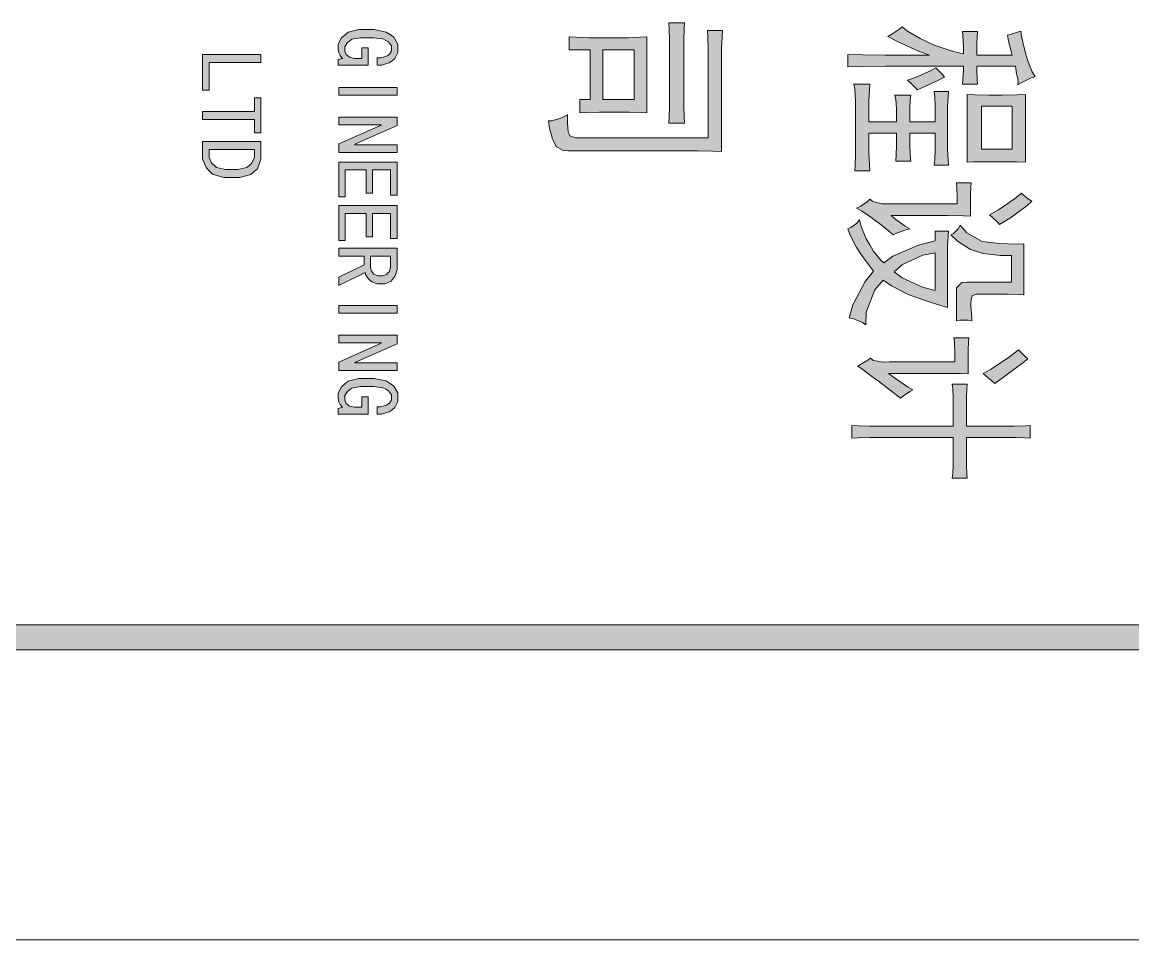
# Model space of a CAD drawing. Header units: millimetres. Extents: x 117 to 78452272, y 10 to 169749766.
# Drawn here: x 78443465 to 78447869, y 169648478 to 169652118 of the extents above; entities that cross this region are included whole.
import ezdxf

# ---------------------------------------------------------------- set-up
doc = ezdxf.new("R2010")
doc.units = ezdxf.units.MM

msp = doc.modelspace()

# ---------------------------------------------------------------- hatches: boundary and pattern name
h = msp.add_hatch(color=0)
h.dxf.hatch_style = 2
h.paths.add_polyline_path([(78446088.852, 169651801.231), (78446088.852, 169651785.718), (78446090.145, 169651743.488), (78446091.869, 169651717.202), (78446029.386, 169651717.202), (78446031.109, 169651742.195), (78446032.402, 169651783.132), (78446032.402, 169651798.645), (78446032.402, 169652021.861), (78446032.402, 169652044.699), (78446031.109, 169652091.669), (78446029.386, 169652115.37), (78446091.869, 169652115.37), (78446090.145, 169652091.669), (78446088.852, 169652044.699), (78446088.852, 169652021.861)])
h = msp.add_hatch(color=0)
h.dxf.hatch_style = 2
h.paths.add_polyline_path([(78447424.697, 169652082.62), (78447427.713, 169652062.367), (78447438.055, 169652016.259), (78447444.95, 169651990.404), (78447452.275, 169651964.549), (78447469.943, 169651920.595), (78447481.147, 169651902.927), (78447460.463, 169651894.309), (78447426.42, 169651877.503), (78447412.2, 169651869.316), (78447413.924, 169651877.503), (78447413.062, 169651894.74), (78447410.907, 169651903.789), (78447408.322, 169651912.838), (78447404.443, 169651932.661), (78447403.151, 169651943.434), (78447250.175, 169651943.434), (78447250.175, 169651926.628), (78447251.468, 169651890.862), (78447253.191, 169651871.47), (78447194.156, 169651871.47), (78447195.448, 169651890.862), (78447197.172, 169651926.628), (78447197.172, 169651943.434), (78446922.678, 169651943.434), (78446888.204, 169651943.434), (78446796.419, 169651942.141), (78446738.676, 169651941.279), (78446738.676, 169651989.111), (78446796.419, 169651987.818), (78446886.481, 169651986.525), (78446919.23, 169651986.525), (78447062.726, 169651986.525), (78447019.203, 169652003.331), (78446936.467, 169652040.821), (78446897.684, 169652061.074), (78446913.198, 169652069.693), (78446941.207, 169652088.653), (78446953.704, 169652099.426), (78446975.681, 169652082.62), (78447025.667, 169652052.887), (78447053.677, 169652039.528), (78447081.686, 169652026.17), (78447153.219, 169652002.469), (78447197.172, 169651991.696), (78447197.172, 169652021.43), (78447195.448, 169652065.814), (78447194.156, 169652080.465), (78447253.191, 169652080.465), (78447251.468, 169652059.781), (78447250.175, 169652030.048), (78447250.175, 169652020.137), (78447250.175, 169651986.525), (78447390.654, 169651986.525), (78447385.914, 169652002.469), (78447376.434, 169652042.114), (78447371.694, 169652065.814), (78447385.914, 169652069.693), (78447412.2, 169652077.88)])
h = msp.add_hatch(color=0)
h.dxf.hatch_style = 2
h.paths.add_polyline_path([(78444718.104, 169651946.881), (78444718.104, 169651970.151), (78444737.064, 169651974.029), (78444733.186, 169651976.614), (78444726.291, 169651985.233), (78444723.706, 169651990.835), (78444721.12, 169651996.867), (78444718.104, 169652009.364), (78444718.104, 169652015.828), (78444718.104, 169652030.048), (78444731.462, 169652055.472), (78444744.39, 169652066.676), (78444757.748, 169652077.88), (78444799.978, 169652089.084), (78444828.85, 169652089.084), (78444860.737, 169652089.084), (78444908.138, 169652078.742), (78444923.651, 169652068.831), (78444939.165, 169652058.489), (78444954.678, 169652030.91), (78444954.678, 169652013.242), (78444954.678, 169651997.729), (78444943.474, 169651973.167), (78444931.839, 169651964.549), (78444920.204, 169651955.93), (78444890.471, 169651946.881), (78444872.372, 169651946.881), (78444872.372, 169651976.614), (78444886.593, 169651976.614), (78444907.708, 169651981.354), (78444915.033, 169651986.094), (78444921.928, 169651990.835), (78444929.253, 169652004.624), (78444929.253, 169652013.242), (78444929.253, 169652024.015), (78444918.05, 169652040.39), (78444906.846, 169652045.561), (78444895.642, 169652051.163), (78444858.152, 169652056.334), (78444831.866, 169652056.334), (78444806.873, 169652056.334), (78444772.399, 169652049.87), (78444762.919, 169652042.976), (78444753.439, 169652036.081), (78444743.959, 169652020.568), (78444743.959, 169652011.949), (78444743.959, 169652002.9), (78444750.423, 169651989.111), (78444756.886, 169651984.371), (78444763.35, 169651979.2), (78444783.172, 169651974.029), (78444796.531, 169651974.029), (78444811.613, 169651974.029), (78444811.613, 169652015.828), (78444837.037, 169652015.828), (78444837.037, 169651946.881)])
h = msp.add_hatch(color=0)
h.dxf.hatch_style = 2
h.paths.add_polyline_path([(78446238.381, 169651604.302), (78446203.907, 169651605.594), (78446143.148, 169651606.887), (78446116.862, 169651606.887), (78445629.925, 169651606.887), (78445609.672, 169651608.18), (78445582.524, 169651624.124), (78445575.63, 169651639.206), (78445568.304, 169651654.288), (78445556.669, 169651697.811), (78445551.929, 169651726.682), (78445566.15, 169651726.682), (78445603.639, 169651738.748), (78445626.909, 169651750.814), (78445626.909, 169651719.357), (78445629.925, 169651681.005), (78445633.373, 169651674.11), (78445636.389, 169651666.785), (78445659.659, 169651659.459), (78445679.912, 169651659.459), (78446185.378, 169651659.459), (78446185.378, 169651990.835), (78446185.378, 169652012.38), (78446183.654, 169652058.919), (78446182.361, 169652084.344), (78446241.397, 169652084.344), (78446240.104, 169652058.919), (78446238.381, 169652013.673), (78446238.381, 169651992.989)])
h = msp.add_hatch(color=0)
h.paths.add_polyline_path([(78445941.91, 169651758.139), (78445920.364, 169651759.001), (78445873.394, 169651760.294), (78445848.4, 169651760.294), (78445779.884, 169651760.294), (78445754.891, 169651760.294), (78445703.612, 169651759.001), (78445676.895, 169651758.139), (78445676.895, 169651810.711), (78445717.402, 169651810.711), (78445717.402, 169652007.64), (78445633.373, 169652007.64), (78445633.373, 169652060.212), (78445661.382, 169652058.058), (78445711.369, 169652055.472), (78445732.915, 169652055.472), (78445848.4, 169652055.472), (78445868.654, 169652055.472), (78445915.623, 169652058.058), (78445941.91, 169652060.212)])
h.paths.add_polyline_path([(78445767.388, 169651810.711), (78445892.354, 169651810.711), (78445892.354, 169652007.64), (78445767.388, 169652007.64)])
h = msp.add_hatch(color=0)
h.dxf.hatch_style = 2
h.paths.add_polyline_path([(78444180.75, 169651848.632), (78444180.75, 169651989.111), (78444411.722, 169651989.111), (78444411.722, 169651958.085), (78444206.605, 169651958.085), (78444206.605, 169651848.632)])
h = msp.add_hatch(color=0)
h.dxf.hatch_style = 2
h.paths.add_polyline_path([(78447122.192, 169651900.342), (78447098.923, 169651888.276), (78447044.196, 169651863.283), (78447013.17, 169651849.925), (78447006.707, 169651857.25), (78446988.177, 169651876.21), (78446975.681, 169651888.276), (78447009.723, 169651900.342), (78447066.173, 169651924.473), (78447087.719, 169651936.539), (78447095.476, 169651929.213), (78447112.712, 169651911.115)])
h = msp.add_hatch(color=0)
h.dxf.hatch_style = 2
h.paths.add_polyline_path([(78444721.12, 169651827.948), (78444721.12, 169651858.974), (78444952.092, 169651858.974), (78444952.092, 169651827.948)])
h = msp.add_hatch(color=0)
h.dxf.hatch_style = 2
h.paths.add_polyline_path([(78447134.689, 169651631.449), (78447134.689, 169651612.489), (78447136.413, 169651571.552), (78447137.705, 169651550.006), (78447081.686, 169651550.006), (78447083.41, 169651571.552), (78447084.703, 169651612.489), (78447084.703, 169651631.449), (78447084.703, 169651677.127), (78446984.73, 169651677.127), (78446984.73, 169651650.841), (78446984.73, 169651632.742), (78446986.453, 169651590.943), (78446988.177, 169651566.812), (78446928.711, 169651566.812), (78446930.434, 169651590.943), (78446931.727, 169651629.295), (78446931.727, 169651643.515), (78446931.727, 169651677.127), (78446822.705, 169651677.127), (78446822.705, 169651619.384), (78446822.705, 169651597.838), (78446824.429, 169651552.591), (78446825.721, 169651528.46), (78446766.686, 169651528.46), (78446767.978, 169651547.42), (78446769.702, 169651593.098), (78446769.702, 169651619.384), (78446769.702, 169651780.547), (78446769.702, 169651806.833), (78446766.686, 169651852.51), (78446763.238, 169651871.47), (78446825.721, 169651871.47), (78446824.429, 169651852.51), (78446822.705, 169651806.833), (78446822.705, 169651780.547), (78446822.705, 169651722.804), (78446931.727, 169651722.804), (78446931.727, 169651756.415), (78446931.727, 169651775.376), (78446928.711, 169651811.573), (78446925.694, 169651828.379), (78446988.177, 169651828.379), (78446986.453, 169651811.573), (78446984.73, 169651775.376), (78446984.73, 169651756.415), (78446984.73, 169651722.804), (78447084.703, 169651722.804), (78447084.703, 169651761.156), (78447084.703, 169651782.701), (78447083.41, 169651823.639), (78447081.686, 169651842.599), (78447137.705, 169651842.599), (78447136.413, 169651823.639), (78447134.689, 169651782.701), (78447134.689, 169651761.156)])
h = msp.add_hatch(color=0)
h.paths.add_polyline_path([(78447443.657, 169651562.072), (78447409.184, 169651563.364), (78447346.7, 169651564.226), (78447318.691, 169651564.226), (78447292.405, 169651564.226), (78447238.971, 169651563.364), (78447212.685, 169651562.072), (78447212.685, 169651830.533), (78447242.418, 169651829.671), (78447298.438, 169651828.379), (78447325.155, 169651828.379), (78447351.441, 169651828.379), (78447410.907, 169651829.671), (78447443.657, 169651830.533)])
h.paths.add_polyline_path([(78447268.704, 169651614.644), (78447390.654, 169651614.644), (78447390.654, 169651785.287), (78447268.704, 169651785.287)])
h = msp.add_hatch(color=0)
h.dxf.hatch_style = 2
h.paths.add_polyline_path([(78444386.297, 169651678.419), (78444386.297, 169651732.284), (78444180.75, 169651732.284), (78444180.75, 169651763.741), (78444386.297, 169651763.741), (78444386.297, 169651817.606), (78444411.722, 169651817.606), (78444411.722, 169651678.419)])
h = msp.add_hatch(color=0)
h.dxf.hatch_style = 2
h.paths.add_polyline_path([(78444721.12, 169651600.854), (78444721.12, 169651634.897), (78444888.747, 169651709.015), (78444888.747, 169651710.307), (78444721.12, 169651710.307), (78444721.12, 169651741.333), (78444952.092, 169651741.333), (78444952.092, 169651707.722), (78444784.465, 169651633.604), (78444784.465, 169651631.88), (78444952.092, 169651631.88), (78444952.092, 169651600.854)])
h = msp.add_hatch(color=0)
h.paths.add_polyline_path([(78444295.805, 169651501.312), (78444264.348, 169651501.312), (78444220.394, 169651514.671), (78444207.036, 169651527.598), (78444194.108, 169651540.957), (78444180.75, 169651576.292), (78444180.75, 169651598.7), (78444180.75, 169651644.377), (78444411.722, 169651644.377), (78444411.722, 169651598.7), (78444411.722, 169651573.706), (78444398.363, 169651536.647), (78444385.005, 169651525.013), (78444371.215, 169651512.947), (78444326.831, 169651501.312)])
h.paths.add_polyline_path([(78444295.805, 169651533.631), (78444320.798, 169651533.631), (78444355.702, 169651541.819), (78444366.044, 169651550.006), (78444375.955, 169651558.193), (78444386.297, 169651582.325), (78444386.297, 169651598.7), (78444386.297, 169651613.351), (78444206.605, 169651613.351), (78444206.605, 169651598.7), (78444206.605, 169651582.325), (78444216.085, 169651558.193), (78444225.996, 169651550.006), (78444235.907, 169651541.819), (78444270.812, 169651533.631)])
h = msp.add_hatch(color=0)
h.dxf.hatch_style = 2
h.paths.add_polyline_path([(78444721.12, 169651425.04), (78444721.12, 169651562.934), (78444952.092, 169651562.934), (78444952.092, 169651431.935), (78444926.237, 169651431.935), (78444926.237, 169651531.907), (78444854.705, 169651531.907), (78444854.705, 169651440.122), (78444828.85, 169651440.122), (78444828.85, 169651531.907), (78444746.544, 169651531.907), (78444746.544, 169651425.04)])
h = msp.add_hatch(color=0)
h.dxf.hatch_style = 2
h.paths.add_polyline_path([(78447225.182, 169651348.337), (78447197.172, 169651349.629), (78447134.689, 169651350.922), (78447100.216, 169651350.922), (78446910.181, 169651350.922), (78446928.711, 169651335.409), (78446966.2, 169651308.692), (78446984.73, 169651297.919), (78446969.217, 169651294.472), (78446936.467, 169651282.406), (78446919.23, 169651274.219), (78446900.701, 169651289.732), (78446864.935, 169651318.603), (78446847.698, 169651331.531), (78446830.461, 169651344.889), (78446792.972, 169651369.021), (78446772.718, 169651379.794), (78446789.955, 169651387.981), (78446816.672, 169651406.08), (78446825.721, 169651415.56), (78446838.218, 169651406.08), (78446874.415, 169651396.599), (78446897.684, 169651396.599), (78447172.179, 169651396.599), (78447172.179, 169651421.593), (78447170.455, 169651463.822), (78447169.162, 169651480.197), (78447228.198, 169651480.197), (78447226.905, 169651464.684), (78447225.182, 169651432.365), (78447225.182, 169651415.56)])
h = msp.add_hatch(color=0)
h.dxf.hatch_style = 2
h.paths.add_polyline_path([(78447468.65, 169651408.234), (78447448.397, 169651389.274), (78447384.19, 169651342.304), (78447340.668, 169651314.725), (78447332.911, 169651324.636), (78447312.658, 169651343.596), (78447300.161, 169651353.077), (78447335.928, 169651373.761), (78447399.703, 169651416.852), (78447427.713, 169651439.691), (78447434.177, 169651432.365), (78447454.43, 169651416.852)])
h = msp.add_hatch(color=0)
h.dxf.hatch_style = 2
h.paths.add_polyline_path([(78444721.12, 169651252.242), (78444721.12, 169651390.136), (78444952.092, 169651390.136), (78444952.092, 169651259.137), (78444926.237, 169651259.137), (78444926.237, 169651359.11), (78444854.705, 169651359.11), (78444854.705, 169651266.893), (78444828.85, 169651266.893), (78444828.85, 169651359.11), (78444746.544, 169651359.11), (78444746.544, 169651252.242)])
h = msp.add_hatch(color=0)
h.paths.add_polyline_path([(78447137.705, 169651288.439), (78447136.413, 169651269.048), (78447134.689, 169651225.956), (78447134.689, 169651202.256), (78447134.689, 169650985.935), (78447106.679, 169650993.261), (78447045.058, 169651013.083), (78447011.447, 169651025.579), (78446977.835, 169651038.076), (78446911.474, 169651072.549), (78446878.724, 169651094.095), (78446845.974, 169651055.744), (78446811.932, 169650966.975), (78446810.208, 169650916.557), (78446796.419, 169650926.037), (78446763.238, 169650940.689), (78446744.709, 169650945.429), (78446758.929, 169650996.708), (78446807.192, 169651089.355), (78446841.234, 169651129.861), (78446829.169, 169651145.805), (78446801.59, 169651182.864), (78446786.939, 169651204.41), (78446771.857, 169651225.956), (78446747.725, 169651272.926), (78446738.676, 169651297.919), (78446751.173, 169651302.659), (78446774.442, 169651320.758), (78446785.215, 169651334.116), (78446791.679, 169651307.83), (78446811.932, 169651257.844), (78446825.721, 169651234.574), (78446839.942, 169651210.874), (78446867.951, 169651175.539), (78446882.171, 169651163.473), (78446917.938, 169651190.19), (78447019.203, 169651233.282), (78447084.703, 169651250.087), (78447084.703, 169651288.439)])
h.paths.add_polyline_path([(78446922.678, 169651127.707), (78446953.704, 169651103.575), (78447034.716, 169651066.517), (78447084.703, 169651053.158), (78447084.703, 169651202.256), (78447036.44, 169651193.637), (78446955.427, 169651156.578)])
h = msp.add_hatch(color=0)
h.dxf.hatch_style = 2
h.paths.add_polyline_path([(78447169.162, 169651043.678), (78447169.162, 169651063.931), (78447190.708, 169651085.477), (78447212.685, 169651086.77), (78447387.207, 169651086.77), (78447387.207, 169651192.344), (78447343.684, 169651192.344), (78447275.168, 169651200.101), (78447250.175, 169651207.857), (78447225.182, 169651216.045), (78447173.472, 169651248.795), (78447147.186, 169651274.219), (78447157.959, 169651278.959), (78447176.919, 169651297.919), (78447184.676, 169651312.57), (78447210.961, 169651282.406), (78447272.152, 169651248.364), (78447306.194, 169651244.055), (78447340.668, 169651239.745), (78447406.167, 169651236.729), (78447437.193, 169651238.022), (78447437.193, 169651036.352), (78447418.664, 169651037.645), (78447371.694, 169651038.938), (78447343.684, 169651038.938), (78447259.655, 169651038.938), (78447247.159, 169651038.938), (78447232.076, 169651032.474), (78447229.922, 169651025.579), (78447227.336, 169651019.116), (78447226.044, 169651000.586), (78447226.905, 169650988.52), (78447227.336, 169650976.455), (78447229.922, 169650948.876), (78447231.215, 169650933.363), (78447215.702, 169650935.518), (78447184.676, 169650935.518), (78447169.162, 169650933.363)])
h = msp.add_hatch(color=0)
h.paths.add_polyline_path([(78444721.12, 169651073.842), (78444721.12, 169651106.161), (78444821.093, 169651154.855), (78444821.093, 169651190.19), (78444721.12, 169651190.19), (78444721.12, 169651221.216), (78444952.092, 169651221.216), (78444952.092, 169651153.562), (78444952.092, 169651137.187), (78444944.335, 169651110.901), (78444936.579, 169651100.99), (78444928.822, 169651090.648), (78444903.398, 169651080.306), (78444885.731, 169651080.306), (78444872.372, 169651080.306), (78444851.257, 169651087.201), (78444843.932, 169651094.095), (78444836.606, 169651100.99), (78444827.126, 169651116.503), (78444824.971, 169651125.121)])
h.paths.add_polyline_path([(78444885.731, 169651111.763), (78444895.211, 169651111.763), (78444910.293, 169651117.365), (78444915.464, 169651122.967), (78444921.066, 169651129), (78444926.237, 169651147.529), (78444926.237, 169651160.457), (78444926.237, 169651190.19), (78444846.517, 169651190.19), (78444846.517, 169651152.269), (78444846.517, 169651144.082), (78444850.826, 169651129.861), (78444855.567, 169651123.829), (78444859.876, 169651117.796), (78444874.958, 169651111.763)])
h = msp.add_hatch(color=0)
h.dxf.hatch_style = 2
h.paths.add_polyline_path([(78444721.12, 169650963.096), (78444721.12, 169650994.122), (78444952.092, 169650994.122), (78444952.092, 169650963.096)])
h = msp.add_hatch(color=0)
h.dxf.hatch_style = 2
h.paths.add_polyline_path([(78444721.12, 169650736.003), (78444721.12, 169650769.614), (78444888.747, 169650844.163), (78444888.747, 169650845.456), (78444721.12, 169650845.456), (78444721.12, 169650876.482), (78444952.092, 169650876.482), (78444952.092, 169650842.439), (78444784.465, 169650768.322), (78444784.465, 169650767.029), (78444952.092, 169650767.029), (78444952.092, 169650736.003)])
h = msp.add_hatch(color=0)
h.dxf.hatch_style = 2
h.paths.add_polyline_path([(78447215.702, 169650722.213), (78447185.968, 169650723.506), (78447123.916, 169650724.368), (78447091.166, 169650724.368), (78446900.701, 169650724.368), (78446927.418, 169650704.115), (78446975.681, 169650671.796), (78446997.226, 169650659.73), (78446984.73, 169650652.405), (78446960.168, 169650635.599), (78446947.671, 169650626.119), (78446860.195, 169650693.342), (78446839.942, 169650708.855), (78446799.435, 169650739.019), (78446779.182, 169650753.239), (78446792.972, 169650761.858), (78446817.965, 169650777.371), (78446829.169, 169650784.696), (78446841.234, 169650776.078), (78446878.724, 169650768.753), (78446903.717, 169650770.045), (78447162.699, 169650770.045), (78447162.699, 169650802.364), (78447161.406, 169650850.627), (78447159.682, 169650866.14), (78447218.718, 169650866.14), (78447217.425, 169650846.749), (78447215.702, 169650820.463), (78447215.702, 169650813.137)])
h = msp.add_hatch(color=0)
h.dxf.hatch_style = 2
h.paths.add_polyline_path([(78447452.706, 169650782.111), (78447432.453, 169650766.598), (78447366.954, 169650717.473), (78447321.707, 169650683.862), (78447309.211, 169650694.635), (78447285.941, 169650714.888), (78447275.168, 169650724.368), (78447304.901, 169650740.312), (78447374.71, 169650786.851), (78447415.216, 169650818.308), (78447423.404, 169650809.69), (78447441.933, 169650791.591)])
h = msp.add_hatch(color=0)
h.dxf.hatch_style = 2
h.paths.add_polyline_path([(78444718.104, 169650562.774), (78444718.104, 169650585.613), (78444737.064, 169650589.922), (78444733.186, 169650592.507), (78444726.291, 169650601.126), (78444723.706, 169650606.728), (78444721.12, 169650612.33), (78444718.104, 169650624.826), (78444718.104, 169650631.721), (78444718.104, 169650645.941), (78444731.462, 169650671.365), (78444744.39, 169650682.569), (78444757.748, 169650693.773), (78444799.978, 169650704.546), (78444828.85, 169650704.546), (78444860.737, 169650704.546), (78444908.138, 169650694.635), (78444923.651, 169650684.293), (78444939.165, 169650674.382), (78444954.678, 169650646.803), (78444954.678, 169650629.135), (78444954.678, 169650613.622), (78444943.474, 169650589.06), (78444931.839, 169650580.442), (78444920.204, 169650571.392), (78444890.471, 169650562.774), (78444872.372, 169650562.774), (78444872.372, 169650592.507), (78444886.593, 169650592.507), (78444907.708, 169650597.247), (78444915.033, 169650601.987), (78444921.928, 169650606.728), (78444929.253, 169650620.086), (78444929.253, 169650629.135), (78444929.253, 169650639.908), (78444918.05, 169650655.852), (78444906.846, 169650661.454), (78444895.642, 169650667.056), (78444858.152, 169650672.227), (78444831.866, 169650672.227), (78444806.873, 169650672.227), (78444772.399, 169650665.332), (78444762.919, 169650658.869), (78444753.439, 169650651.974), (78444743.959, 169650636.461), (78444743.959, 169650627.843), (78444743.959, 169650618.793), (78444750.423, 169650605.004), (78444756.886, 169650599.833), (78444763.35, 169650595.093), (78444783.172, 169650589.922), (78444796.531, 169650589.922), (78444811.613, 169650589.922), (78444811.613, 169650631.721), (78444837.037, 169650631.721), (78444837.037, 169650562.774)])
h = msp.add_hatch(color=0)
h.dxf.hatch_style = 2
h.paths.add_polyline_path([(78447209.669, 169650515.804), (78447365.661, 169650515.804), (78447396.687, 169650515.804), (78447444.95, 169650517.097), (78447462.186, 169650517.959), (78447462.186, 169650467.972), (78447441.933, 169650468.834), (78447406.167, 169650470.127), (78447390.654, 169650470.127), (78447209.669, 169650470.127), (78447209.669, 169650371.878), (78447209.669, 169650357.226), (78447210.961, 169650326.2), (78447212.685, 169650309.394), (78447153.219, 169650309.394), (78447154.942, 169650327.493), (78447156.666, 169650357.226), (78447156.666, 169650369.292), (78447156.666, 169650470.127), (78446844.682, 169650470.127), (78446825.721, 169650470.127), (78446780.475, 169650468.834), (78446754.189, 169650467.972), (78446754.189, 169650517.959), (78446780.475, 169650517.097), (78446824.429, 169650515.804), (78446841.234, 169650515.804), (78447156.666, 169650515.804), (78447156.666, 169650609.313), (78447156.666, 169650627.412), (78447154.942, 169650663.178), (78447153.219, 169650681.276), (78447212.685, 169650681.276), (78447210.961, 169650663.178), (78447209.669, 169650629.566), (78447209.669, 169650614.053)])
h = msp.add_hatch(color=0)
h.dxf.hatch_style = 2
h.paths.add_polyline_path([(78382125.616, 169649627.683), (78382225.589, 169649727.656), (78451021.565, 169649727.656), (78451121.538, 169649627.683)])

# ---------------------------------------------------------------- linework, layer by layer
at = {"color": 0, "lineweight": 0}
for points in [[(78380975.066, 169648477.564), (78452272.087, 169648477.564), (78452272.087, 169749421.277), (78380975.066, 169749421.277)], [(78446088.852, 169651801.231), (78446088.852, 169651785.718), (78446090.145, 169651743.488), (78446091.869, 169651717.202), (78446029.386, 169651717.202), (78446031.109, 169651742.195), (78446032.402, 169651783.132), (78446032.402, 169651798.645), (78446032.402, 169652021.861), (78446032.402, 169652044.699), (78446031.109, 169652091.669), (78446029.386, 169652115.37), (78446091.869, 169652115.37), (78446090.145, 169652091.669), (78446088.852, 169652044.699), (78446088.852, 169652021.861)], [(78447424.697, 169652082.62), (78447427.713, 169652062.367), (78447438.055, 169652016.259), (78447444.95, 169651990.404), (78447452.275, 169651964.549), (78447469.943, 169651920.595), (78447481.147, 169651902.927), (78447460.463, 169651894.309), (78447426.42, 169651877.503), (78447412.2, 169651869.316), (78447413.924, 169651877.503), (78447413.062, 169651894.74), (78447410.907, 169651903.789), (78447408.322, 169651912.838), (78447404.443, 169651932.661), (78447403.151, 169651943.434), (78447250.175, 169651943.434), (78447250.175, 169651926.628), (78447251.468, 169651890.862), (78447253.191, 169651871.47), (78447194.156, 169651871.47), (78447195.448, 169651890.862), (78447197.172, 169651926.628), (78447197.172, 169651943.434), (78446922.678, 169651943.434), (78446888.204, 169651943.434), (78446796.419, 169651942.141), (78446738.676, 169651941.279), (78446738.676, 169651989.111), (78446796.419, 169651987.818), (78446886.481, 169651986.525), (78446919.23, 169651986.525), (78447062.726, 169651986.525), (78447019.203, 169652003.331), (78446936.467, 169652040.821), (78446897.684, 169652061.074), (78446913.198, 169652069.693), (78446941.207, 169652088.653), (78446953.704, 169652099.426), (78446975.681, 169652082.62), (78447025.667, 169652052.887), (78447053.677, 169652039.528), (78447081.686, 169652026.17), (78447153.219, 169652002.469), (78447197.172, 169651991.696), (78447197.172, 169652021.43), (78447195.448, 169652065.814), (78447194.156, 169652080.465), (78447253.191, 169652080.465), (78447251.468, 169652059.781), (78447250.175, 169652030.048), (78447250.175, 169652020.137), (78447250.175, 169651986.525), (78447390.654, 169651986.525), (78447385.914, 169652002.469), (78447376.434, 169652042.114), (78447371.694, 169652065.814), (78447385.914, 169652069.693), (78447412.2, 169652077.88)], [(78444718.104, 169651946.881), (78444718.104, 169651970.151), (78444737.064, 169651974.029), (78444733.186, 169651976.614), (78444726.291, 169651985.233), (78444723.706, 169651990.835), (78444721.12, 169651996.867), (78444718.104, 169652009.364), (78444718.104, 169652015.828), (78444718.104, 169652030.048), (78444731.462, 169652055.472), (78444744.39, 169652066.676), (78444757.748, 169652077.88), (78444799.978, 169652089.084), (78444828.85, 169652089.084), (78444860.737, 169652089.084), (78444908.138, 169652078.742), (78444923.651, 169652068.831), (78444939.165, 169652058.489), (78444954.678, 169652030.91), (78444954.678, 169652013.242), (78444954.678, 169651997.729), (78444943.474, 169651973.167), (78444931.839, 169651964.549), (78444920.204, 169651955.93), (78444890.471, 169651946.881), (78444872.372, 169651946.881), (78444872.372, 169651976.614), (78444886.593, 169651976.614), (78444907.708, 169651981.354), (78444915.033, 169651986.094), (78444921.928, 169651990.835), (78444929.253, 169652004.624), (78444929.253, 169652013.242), (78444929.253, 169652024.015), (78444918.05, 169652040.39), (78444906.846, 169652045.561), (78444895.642, 169652051.163), (78444858.152, 169652056.334), (78444831.866, 169652056.334), (78444806.873, 169652056.334), (78444772.399, 169652049.87), (78444762.919, 169652042.976), (78444753.439, 169652036.081), (78444743.959, 169652020.568), (78444743.959, 169652011.949), (78444743.959, 169652002.9), (78444750.423, 169651989.111), (78444756.886, 169651984.371), (78444763.35, 169651979.2), (78444783.172, 169651974.029), (78444796.531, 169651974.029), (78444811.613, 169651974.029), (78444811.613, 169652015.828), (78444837.037, 169652015.828), (78444837.037, 169651946.881)], [(78446238.381, 169651604.302), (78446203.907, 169651605.594), (78446143.148, 169651606.887), (78446116.862, 169651606.887), (78445629.925, 169651606.887), (78445609.672, 169651608.18), (78445582.524, 169651624.124), (78445575.63, 169651639.206), (78445568.304, 169651654.288), (78445556.669, 169651697.811), (78445551.929, 169651726.682), (78445566.15, 169651726.682), (78445603.639, 169651738.748), (78445626.909, 169651750.814), (78445626.909, 169651719.357), (78445629.925, 169651681.005), (78445633.373, 169651674.11), (78445636.389, 169651666.785), (78445659.659, 169651659.459), (78445679.912, 169651659.459), (78446185.378, 169651659.459), (78446185.378, 169651990.835), (78446185.378, 169652012.38), (78446183.654, 169652058.919), (78446182.361, 169652084.344), (78446241.397, 169652084.344), (78446240.104, 169652058.919), (78446238.381, 169652013.673), (78446238.381, 169651992.989)], [(78445941.91, 169651758.139), (78445920.364, 169651759.001), (78445873.394, 169651760.294), (78445848.4, 169651760.294), (78445779.884, 169651760.294), (78445754.891, 169651760.294), (78445703.612, 169651759.001), (78445676.895, 169651758.139), (78445676.895, 169651810.711), (78445717.402, 169651810.711), (78445717.402, 169652007.64), (78445633.373, 169652007.64), (78445633.373, 169652060.212), (78445661.382, 169652058.058), (78445711.369, 169652055.472), (78445732.915, 169652055.472), (78445848.4, 169652055.472), (78445868.654, 169652055.472), (78445915.623, 169652058.058), (78445941.91, 169652060.212)], [(78445767.388, 169651810.711), (78445892.354, 169651810.711), (78445892.354, 169652007.64), (78445767.388, 169652007.64)], [(78444180.75, 169651848.632), (78444180.75, 169651989.111), (78444411.722, 169651989.111), (78444411.722, 169651958.085), (78444206.605, 169651958.085), (78444206.605, 169651848.632)], [(78447122.192, 169651900.342), (78447098.923, 169651888.276), (78447044.196, 169651863.283), (78447013.17, 169651849.925), (78447006.707, 169651857.25), (78446988.177, 169651876.21), (78446975.681, 169651888.276), (78447009.723, 169651900.342), (78447066.173, 169651924.473), (78447087.719, 169651936.539), (78447095.476, 169651929.213), (78447112.712, 169651911.115)], [(78444721.12, 169651827.948), (78444721.12, 169651858.974), (78444952.092, 169651858.974), (78444952.092, 169651827.948)], [(78447134.689, 169651631.449), (78447134.689, 169651612.489), (78447136.413, 169651571.552), (78447137.705, 169651550.006), (78447081.686, 169651550.006), (78447083.41, 169651571.552), (78447084.703, 169651612.489), (78447084.703, 169651631.449), (78447084.703, 169651677.127), (78446984.73, 169651677.127), (78446984.73, 169651650.841), (78446984.73, 169651632.742), (78446986.453, 169651590.943), (78446988.177, 169651566.812), (78446928.711, 169651566.812), (78446930.434, 169651590.943), (78446931.727, 169651629.295), (78446931.727, 169651643.515), (78446931.727, 169651677.127), (78446822.705, 169651677.127), (78446822.705, 169651619.384), (78446822.705, 169651597.838), (78446824.429, 169651552.591), (78446825.721, 169651528.46), (78446766.686, 169651528.46), (78446767.978, 169651547.42), (78446769.702, 169651593.098), (78446769.702, 169651619.384), (78446769.702, 169651780.547), (78446769.702, 169651806.833), (78446766.686, 169651852.51), (78446763.238, 169651871.47), (78446825.721, 169651871.47), (78446824.429, 169651852.51), (78446822.705, 169651806.833), (78446822.705, 169651780.547), (78446822.705, 169651722.804), (78446931.727, 169651722.804), (78446931.727, 169651756.415), (78446931.727, 169651775.376), (78446928.711, 169651811.573), (78446925.694, 169651828.379), (78446988.177, 169651828.379), (78446986.453, 169651811.573), (78446984.73, 169651775.376), (78446984.73, 169651756.415), (78446984.73, 169651722.804), (78447084.703, 169651722.804), (78447084.703, 169651761.156), (78447084.703, 169651782.701), (78447083.41, 169651823.639), (78447081.686, 169651842.599), (78447137.705, 169651842.599), (78447136.413, 169651823.639), (78447134.689, 169651782.701), (78447134.689, 169651761.156)], [(78447443.657, 169651562.072), (78447409.184, 169651563.364), (78447346.7, 169651564.226), (78447318.691, 169651564.226), (78447292.405, 169651564.226), (78447238.971, 169651563.364), (78447212.685, 169651562.072), (78447212.685, 169651830.533), (78447242.418, 169651829.671), (78447298.438, 169651828.379), (78447325.155, 169651828.379), (78447351.441, 169651828.379), (78447410.907, 169651829.671), (78447443.657, 169651830.533)], [(78444386.297, 169651678.419), (78444386.297, 169651732.284), (78444180.75, 169651732.284), (78444180.75, 169651763.741), (78444386.297, 169651763.741), (78444386.297, 169651817.606), (78444411.722, 169651817.606), (78444411.722, 169651678.419)], [(78447268.704, 169651614.644), (78447390.654, 169651614.644), (78447390.654, 169651785.287), (78447268.704, 169651785.287)], [(78444721.12, 169651600.854), (78444721.12, 169651634.897), (78444888.747, 169651709.015), (78444888.747, 169651710.307), (78444721.12, 169651710.307), (78444721.12, 169651741.333), (78444952.092, 169651741.333), (78444952.092, 169651707.722), (78444784.465, 169651633.604), (78444784.465, 169651631.88), (78444952.092, 169651631.88), (78444952.092, 169651600.854)], [(78444295.805, 169651501.312), (78444264.348, 169651501.312), (78444220.394, 169651514.671), (78444207.036, 169651527.598), (78444194.108, 169651540.957), (78444180.75, 169651576.292), (78444180.75, 169651598.7), (78444180.75, 169651644.377), (78444411.722, 169651644.377), (78444411.722, 169651598.7), (78444411.722, 169651573.706), (78444398.363, 169651536.647), (78444385.005, 169651525.013), (78444371.215, 169651512.947), (78444326.831, 169651501.312)], [(78444295.805, 169651533.631), (78444320.798, 169651533.631), (78444355.702, 169651541.819), (78444366.044, 169651550.006), (78444375.955, 169651558.193), (78444386.297, 169651582.325), (78444386.297, 169651598.7), (78444386.297, 169651613.351), (78444206.605, 169651613.351), (78444206.605, 169651598.7), (78444206.605, 169651582.325), (78444216.085, 169651558.193), (78444225.996, 169651550.006), (78444235.907, 169651541.819), (78444270.812, 169651533.631)], [(78444721.12, 169651425.04), (78444721.12, 169651562.934), (78444952.092, 169651562.934), (78444952.092, 169651431.935), (78444926.237, 169651431.935), (78444926.237, 169651531.907), (78444854.705, 169651531.907), (78444854.705, 169651440.122), (78444828.85, 169651440.122), (78444828.85, 169651531.907), (78444746.544, 169651531.907), (78444746.544, 169651425.04)], [(78447225.182, 169651348.337), (78447197.172, 169651349.629), (78447134.689, 169651350.922), (78447100.216, 169651350.922), (78446910.181, 169651350.922), (78446928.711, 169651335.409), (78446966.2, 169651308.692), (78446984.73, 169651297.919), (78446969.217, 169651294.472), (78446936.467, 169651282.406), (78446919.23, 169651274.219), (78446900.701, 169651289.732), (78446864.935, 169651318.603), (78446847.698, 169651331.531), (78446830.461, 169651344.889), (78446792.972, 169651369.021), (78446772.718, 169651379.794), (78446789.955, 169651387.981), (78446816.672, 169651406.08), (78446825.721, 169651415.56), (78446838.218, 169651406.08), (78446874.415, 169651396.599), (78446897.684, 169651396.599), (78447172.179, 169651396.599), (78447172.179, 169651421.593), (78447170.455, 169651463.822), (78447169.162, 169651480.197), (78447228.198, 169651480.197), (78447226.905, 169651464.684), (78447225.182, 169651432.365), (78447225.182, 169651415.56)], [(78447468.65, 169651408.234), (78447448.397, 169651389.274), (78447384.19, 169651342.304), (78447340.668, 169651314.725), (78447332.911, 169651324.636), (78447312.658, 169651343.596), (78447300.161, 169651353.077), (78447335.928, 169651373.761), (78447399.703, 169651416.852), (78447427.713, 169651439.691), (78447434.177, 169651432.365), (78447454.43, 169651416.852)], [(78444721.12, 169651252.242), (78444721.12, 169651390.136), (78444952.092, 169651390.136), (78444952.092, 169651259.137), (78444926.237, 169651259.137), (78444926.237, 169651359.11), (78444854.705, 169651359.11), (78444854.705, 169651266.893), (78444828.85, 169651266.893), (78444828.85, 169651359.11), (78444746.544, 169651359.11), (78444746.544, 169651252.242)], [(78447137.705, 169651288.439), (78447136.413, 169651269.048), (78447134.689, 169651225.956), (78447134.689, 169651202.256), (78447134.689, 169650985.935), (78447106.679, 169650993.261), (78447045.058, 169651013.083), (78447011.447, 169651025.579), (78446977.835, 169651038.076), (78446911.474, 169651072.549), (78446878.724, 169651094.095), (78446845.974, 169651055.744), (78446811.932, 169650966.975), (78446810.208, 169650916.557), (78446796.419, 169650926.037), (78446763.238, 169650940.689), (78446744.709, 169650945.429), (78446758.929, 169650996.708), (78446807.192, 169651089.355), (78446841.234, 169651129.861), (78446829.169, 169651145.805), (78446801.59, 169651182.864), (78446786.939, 169651204.41), (78446771.857, 169651225.956), (78446747.725, 169651272.926), (78446738.676, 169651297.919), (78446751.173, 169651302.659), (78446774.442, 169651320.758), (78446785.215, 169651334.116), (78446791.679, 169651307.83), (78446811.932, 169651257.844), (78446825.721, 169651234.574), (78446839.942, 169651210.874), (78446867.951, 169651175.539), (78446882.171, 169651163.473), (78446917.938, 169651190.19), (78447019.203, 169651233.282), (78447084.703, 169651250.087), (78447084.703, 169651288.439)], [(78447169.162, 169651043.678), (78447169.162, 169651063.931), (78447190.708, 169651085.477), (78447212.685, 169651086.77), (78447387.207, 169651086.77), (78447387.207, 169651192.344), (78447343.684, 169651192.344), (78447275.168, 169651200.101), (78447250.175, 169651207.857), (78447225.182, 169651216.045), (78447173.472, 169651248.795), (78447147.186, 169651274.219), (78447157.959, 169651278.959), (78447176.919, 169651297.919), (78447184.676, 169651312.57), (78447210.961, 169651282.406), (78447272.152, 169651248.364), (78447306.194, 169651244.055), (78447340.668, 169651239.745), (78447406.167, 169651236.729), (78447437.193, 169651238.022), (78447437.193, 169651036.352), (78447418.664, 169651037.645), (78447371.694, 169651038.938), (78447343.684, 169651038.938), (78447259.655, 169651038.938), (78447247.159, 169651038.938), (78447232.076, 169651032.474), (78447229.922, 169651025.579), (78447227.336, 169651019.116), (78447226.044, 169651000.586), (78447226.905, 169650988.52), (78447227.336, 169650976.455), (78447229.922, 169650948.876), (78447231.215, 169650933.363), (78447215.702, 169650935.518), (78447184.676, 169650935.518), (78447169.162, 169650933.363)], [(78444721.12, 169651073.842), (78444721.12, 169651106.161), (78444821.093, 169651154.855), (78444821.093, 169651190.19), (78444721.12, 169651190.19), (78444721.12, 169651221.216), (78444952.092, 169651221.216), (78444952.092, 169651153.562), (78444952.092, 169651137.187), (78444944.335, 169651110.901), (78444936.579, 169651100.99), (78444928.822, 169651090.648), (78444903.398, 169651080.306), (78444885.731, 169651080.306), (78444872.372, 169651080.306), (78444851.257, 169651087.201), (78444843.932, 169651094.095), (78444836.606, 169651100.99), (78444827.126, 169651116.503), (78444824.971, 169651125.121)], [(78444885.731, 169651111.763), (78444895.211, 169651111.763), (78444910.293, 169651117.365), (78444915.464, 169651122.967), (78444921.066, 169651129), (78444926.237, 169651147.529), (78444926.237, 169651160.457), (78444926.237, 169651190.19), (78444846.517, 169651190.19), (78444846.517, 169651152.269), (78444846.517, 169651144.082), (78444850.826, 169651129.861), (78444855.567, 169651123.829), (78444859.876, 169651117.796), (78444874.958, 169651111.763)], [(78446922.678, 169651127.707), (78446953.704, 169651103.575), (78447034.716, 169651066.517), (78447084.703, 169651053.158), (78447084.703, 169651202.256), (78447036.44, 169651193.637), (78446955.427, 169651156.578)], [(78444721.12, 169650963.096), (78444721.12, 169650994.122), (78444952.092, 169650994.122), (78444952.092, 169650963.096)], [(78444721.12, 169650736.003), (78444721.12, 169650769.614), (78444888.747, 169650844.163), (78444888.747, 169650845.456), (78444721.12, 169650845.456), (78444721.12, 169650876.482), (78444952.092, 169650876.482), (78444952.092, 169650842.439), (78444784.465, 169650768.322), (78444784.465, 169650767.029), (78444952.092, 169650767.029), (78444952.092, 169650736.003)], [(78447215.702, 169650722.213), (78447185.968, 169650723.506), (78447123.916, 169650724.368), (78447091.166, 169650724.368), (78446900.701, 169650724.368), (78446927.418, 169650704.115), (78446975.681, 169650671.796), (78446997.226, 169650659.73), (78446984.73, 169650652.405), (78446960.168, 169650635.599), (78446947.671, 169650626.119), (78446860.195, 169650693.342), (78446839.942, 169650708.855), (78446799.435, 169650739.019), (78446779.182, 169650753.239), (78446792.972, 169650761.858), (78446817.965, 169650777.371), (78446829.169, 169650784.696), (78446841.234, 169650776.078), (78446878.724, 169650768.753), (78446903.717, 169650770.045), (78447162.699, 169650770.045), (78447162.699, 169650802.364), (78447161.406, 169650850.627), (78447159.682, 169650866.14), (78447218.718, 169650866.14), (78447217.425, 169650846.749), (78447215.702, 169650820.463), (78447215.702, 169650813.137)], [(78447452.706, 169650782.111), (78447432.453, 169650766.598), (78447366.954, 169650717.473), (78447321.707, 169650683.862), (78447309.211, 169650694.635), (78447285.941, 169650714.888), (78447275.168, 169650724.368), (78447304.901, 169650740.312), (78447374.71, 169650786.851), (78447415.216, 169650818.308), (78447423.404, 169650809.69), (78447441.933, 169650791.591)], [(78444718.104, 169650562.774), (78444718.104, 169650585.613), (78444737.064, 169650589.922), (78444733.186, 169650592.507), (78444726.291, 169650601.126), (78444723.706, 169650606.728), (78444721.12, 169650612.33), (78444718.104, 169650624.826), (78444718.104, 169650631.721), (78444718.104, 169650645.941), (78444731.462, 169650671.365), (78444744.39, 169650682.569), (78444757.748, 169650693.773), (78444799.978, 169650704.546), (78444828.85, 169650704.546), (78444860.737, 169650704.546), (78444908.138, 169650694.635), (78444923.651, 169650684.293), (78444939.165, 169650674.382), (78444954.678, 169650646.803), (78444954.678, 169650629.135), (78444954.678, 169650613.622), (78444943.474, 169650589.06), (78444931.839, 169650580.442), (78444920.204, 169650571.392), (78444890.471, 169650562.774), (78444872.372, 169650562.774), (78444872.372, 169650592.507), (78444886.593, 169650592.507), (78444907.708, 169650597.247), (78444915.033, 169650601.987), (78444921.928, 169650606.728), (78444929.253, 169650620.086), (78444929.253, 169650629.135), (78444929.253, 169650639.908), (78444918.05, 169650655.852), (78444906.846, 169650661.454), (78444895.642, 169650667.056), (78444858.152, 169650672.227), (78444831.866, 169650672.227), (78444806.873, 169650672.227), (78444772.399, 169650665.332), (78444762.919, 169650658.869), (78444753.439, 169650651.974), (78444743.959, 169650636.461), (78444743.959, 169650627.843), (78444743.959, 169650618.793), (78444750.423, 169650605.004), (78444756.886, 169650599.833), (78444763.35, 169650595.093), (78444783.172, 169650589.922), (78444796.531, 169650589.922), (78444811.613, 169650589.922), (78444811.613, 169650631.721), (78444837.037, 169650631.721), (78444837.037, 169650562.774)], [(78447209.669, 169650515.804), (78447365.661, 169650515.804), (78447396.687, 169650515.804), (78447444.95, 169650517.097), (78447462.186, 169650517.959), (78447462.186, 169650467.972), (78447441.933, 169650468.834), (78447406.167, 169650470.127), (78447390.654, 169650470.127), (78447209.669, 169650470.127), (78447209.669, 169650371.878), (78447209.669, 169650357.226), (78447210.961, 169650326.2), (78447212.685, 169650309.394), (78447153.219, 169650309.394), (78447154.942, 169650327.493), (78447156.666, 169650357.226), (78447156.666, 169650369.292), (78447156.666, 169650470.127), (78446844.682, 169650470.127), (78446825.721, 169650470.127), (78446780.475, 169650468.834), (78446754.189, 169650467.972), (78446754.189, 169650517.959), (78446780.475, 169650517.097), (78446824.429, 169650515.804), (78446841.234, 169650515.804), (78447156.666, 169650515.804), (78447156.666, 169650609.313), (78447156.666, 169650627.412), (78447154.942, 169650663.178), (78447153.219, 169650681.276), (78447212.685, 169650681.276), (78447210.961, 169650663.178), (78447209.669, 169650629.566), (78447209.669, 169650614.053)], [(78382125.616, 169649627.683), (78382225.589, 169649727.656), (78451021.565, 169649727.656), (78451121.538, 169649627.683)]]:
    msp.add_lwpolyline(points, close=True, dxfattribs=at)

doc.saveas('drawing.dxf')
